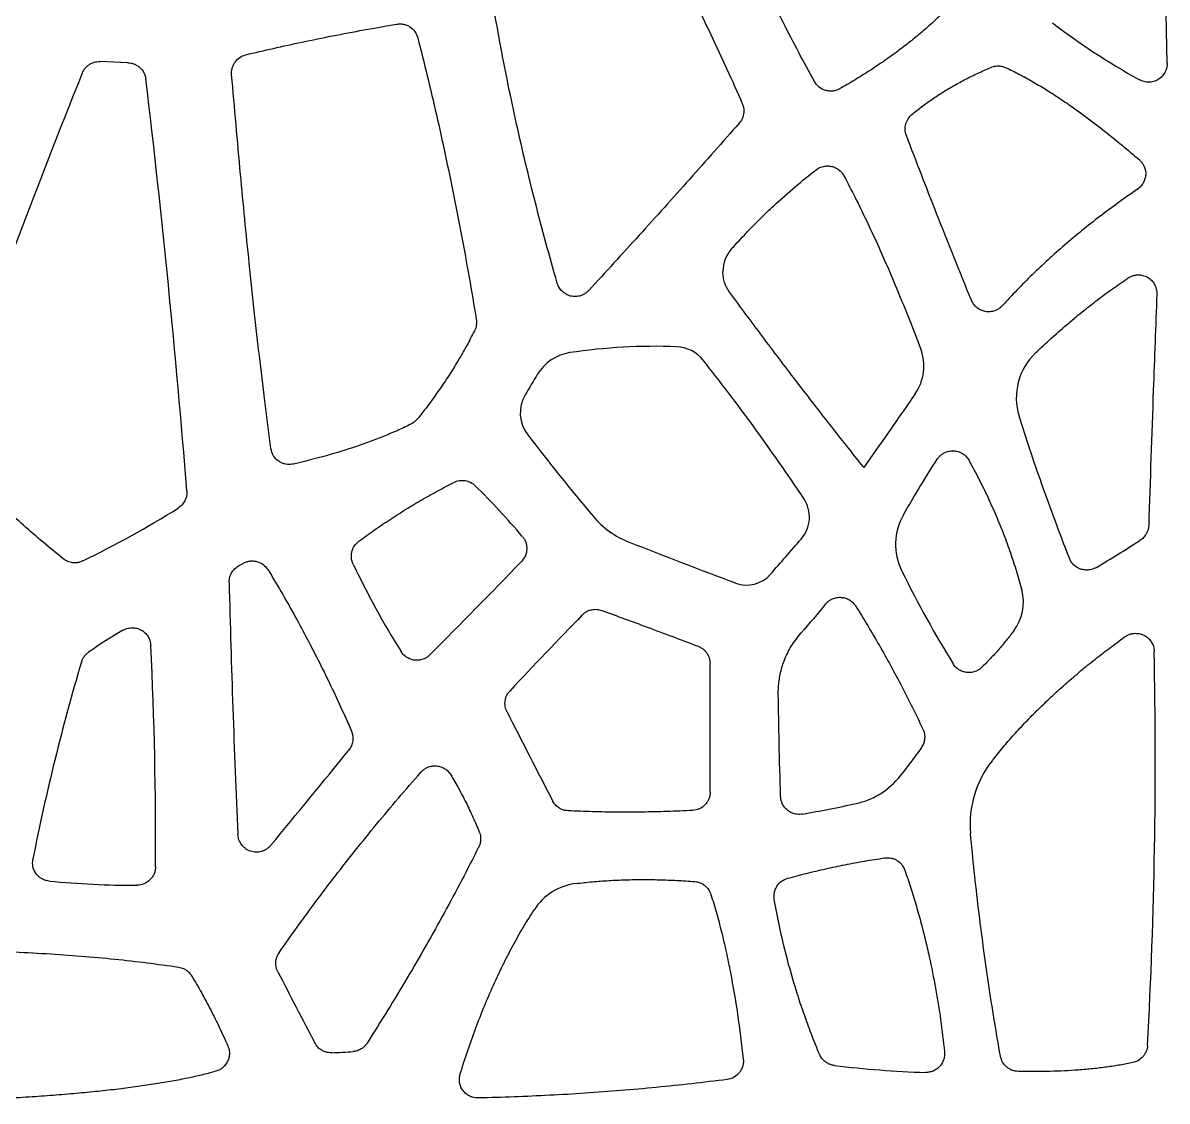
# Model space of a CAD drawing. Header units: millimetres. Extents: x -4 to 83, y 1 to 134.
# Drawn here: x 63.58 to 82, y 1.19 to 18.55 of the extents above; entities that cross this region are included whole.
import ezdxf

# ---------------------------------------------------------------- set-up
doc = ezdxf.new("R2010")
doc.units = ezdxf.units.MM

msp = doc.modelspace()

# ---------------------------------------------------------------- linework, layer by layer
at = {"color": 7, "linetype": 'Continuous', "lineweight": 25}
for p, q in [((81.997, 17.902), (81.879, 23.35)), ((65.275, 17.909), (64.823, 17.929)), ((67.054, 9.809), (67.127, 9.85)), ((74.644, 6.169), (74.642, 8.234))]:
    msp.add_line(p, q, dxfattribs=at)
for centre, radius, start, end in [((229.453, -48.024), 177.544, 158.25844, 160.26319), ((-107.142, -2.852), 173.919, 4.57385, 6.76805), ((75.408, 14.546), 0.559, 137.7631, 180), ((73.765, 3.946), 9.398, 87.9487, 98.4241), ((74.08, 12.76), 0.578, 38.4104, 87.9126), ((77.303, 13.023), 0.779, 325.3834, 20.6774), ((72.495, 12.513), 0.737, 98.397, 149.3538), ((80.566, 12.517), 0.996, 133.679, 197.2955), ((126.711, -19.943), 63.926, 149.09634, 149.43509), ((72.167, 12.27), 0.579, 149.435, 217.62), ((105.145, 37.713), 42.231, 217.6501, 219.9252), ((61.254, 1.42), 13.64, 40.5299, 45.2112), ((75.702, 10.594), 0.539, 319.0676, 33.7776), ((57.247, 24.867), 16.663, 295.9924, 302.0271), ((73.864, 11.533), 1.44, 219.895, 248.6948), ((78.584, 10.155), 0.957, 150.1607, 206.1986), ((136.724, 172.73), 174.46, 248.69606, 249.29842), ((-32.076, 104.067), 143.203, 318.765, 319.06575), ((43.994, 70.333), 70.888, 301.33517, 302.00113), ((81.58, 15.865), 14.04, 205.4182, 211.9692), ((-53.118, 130.716), 173.66, 315.2136, 315.90806), ((75.232, 10.01), 0.509, 249.2971, 318.7668), ((241.587, 13.618), 174.731, 181.33644, 182.66659), ((78.919, 9.225), 0.765, 322.9164, 14.8667), ((68.777, 2.551), 7.179, 119.9312, 125.175), ((1.932, 5.393), 63.788, 359.61469, 2.81774), ((-4.223, 6.699), 86.029, 356.92965, 1.15295), ((98.031, -1.676), 34.947, 163.4826, 168.8379), ((226.141, 85.88), 173.5, 206.87117, 207.40303), ((-66.355, 116.371), 173.986, 320.33307, 320.98532), ((80.471, 5.655), 1.644, 141.7056, 185.2968), ((76.733, 7.186), 1.23, 282.1868, 319.4432), ((71.854, 29.812), 24.376, 280.0976, 282.1687), ((65.454, 20.166), 15.499, 264.6587, 269.8713), ((72.602, 3.763), 0.941, 96.9076, 147.1104), ((221.81, 82.444), 173.267, 207.18812, 207.6144), ((68.246, 10.175), 8.209, 272.167, 274.55), ((78.65, 18.459), 16.813, 263.1441, 268.1504)]:
    msp.add_arc(centre, radius, start, end, dxfattribs=at)
for points, knots in [([(76.322, 17.606), (76.237, 17.763), (76.065, 18.079), (75.814, 18.564), (75.566, 19.064), (75.321, 19.578), (75.079, 20.107), (74.839, 20.65), (74.683, 21.018), (74.605, 21.204)], [0, 0, 0, 0, 0.133988, 0.270872, 0.41069, 0.553479, 0.699273, 0.848103, 1, 1, 1, 1]), ([(73.493, 20.586), (73.597, 20.401), (73.803, 20.033), (74.099, 19.477), (74.384, 18.921), (74.655, 18.365), (74.915, 17.81), (75.079, 17.437), (75.16, 17.251)], [0, 0, 0, 0, 0.17043, 0.339285, 0.506616, 0.672476, 0.836919, 1, 1, 1, 1]), ([(72.182, 14.363), (72.121, 14.579), (71.999, 15.009), (71.831, 15.651), (71.673, 16.288), (71.528, 16.918), (71.395, 17.543), (71.273, 18.161), (71.201, 18.572), (71.165, 18.777)], [0, 0, 0, 0, 0.148601, 0.295228, 0.439917, 0.582701, 0.723617, 0.862704, 1, 1, 1, 1]), ([(78.383, 18.707), (78.325, 18.652), (78.209, 18.54), (78.025, 18.38), (77.832, 18.223), (77.63, 18.069), (77.419, 17.919), (77.198, 17.772), (76.969, 17.628), (76.811, 17.537), (76.731, 17.491)], [0, 0, 0, 0, 0.116397, 0.234975, 0.355882, 0.47926, 0.605241, 0.733948, 0.865498, 1, 1, 1, 1]), ([(67.171, 18.037), (67.319, 18.072), (67.621, 18.144), (68.086, 18.245), (68.572, 18.344), (69.078, 18.44), (69.423, 18.5), (69.599, 18.531)], [0, 0, 0, 0, 0.184128, 0.376152, 0.576115, 0.784053, 1, 1, 1, 1]), ([(69.599, 18.531), (69.617, 18.533), (69.654, 18.538), (69.709, 18.531), (69.763, 18.515), (69.828, 18.48), (69.901, 18.416), (69.926, 18.346), (69.939, 18.311)], [0, 0, 0, 0, 0.126439, 0.249062, 0.372418, 0.500976, 0.750543, 1, 1, 1, 1]), ([(69.939, 18.311), (69.991, 18.106), (70.095, 17.694), (70.241, 17.068), (70.382, 16.431), (70.516, 15.784), (70.644, 15.125), (70.767, 14.456), (70.842, 14.005), (70.88, 13.778)], [0, 0, 0, 0, 0.136758, 0.275509, 0.416279, 0.55909, 0.703966, 0.850929, 1, 1, 1, 1]), ([(64.539, 17.742), (64.545, 17.755), (64.557, 17.782), (64.583, 17.819), (64.613, 17.851), (64.66, 17.888), (64.73, 17.924), (64.791, 17.927), (64.823, 17.929)], [0, 0, 0, 0, 0.123567, 0.244972, 0.367007, 0.492423, 0.743482, 1, 1, 1, 1]), ([(65.275, 17.909), (65.292, 17.908), (65.326, 17.906), (65.376, 17.891), (65.422, 17.867), (65.48, 17.824), (65.542, 17.753), (65.557, 17.681), (65.565, 17.645)], [0, 0, 0, 0, 0.120643, 0.239392, 0.360105, 0.486454, 0.743802, 1, 1, 1, 1]), ([(66.944, 17.721), (66.943, 17.739), (66.942, 17.774), (66.952, 17.826), (66.971, 17.875), (67.007, 17.936), (67.07, 18.002), (67.137, 18.025), (67.171, 18.037)], [0, 0, 0, 0, 0.126188, 0.249026, 0.372621, 0.501007, 0.750452, 1, 1, 1, 1]), ([(81.997, 17.902), (81.996, 17.885), (81.996, 17.849), (81.983, 17.798), (81.958, 17.742), (81.916, 17.685), (81.854, 17.635), (81.781, 17.603), (81.703, 17.593), (81.623, 17.601), (81.576, 17.623), (81.552, 17.635)], [0, 0, 0, 0, 0.084849, 0.167112, 0.249421, 0.37621, 0.503464, 0.624831, 0.752585, 0.874404, 1, 1, 1, 1]), ([(67.576, 11.7), (67.546, 11.926), (67.485, 12.393), (67.398, 13.116), (67.311, 13.884), (67.204, 14.887), (67.079, 16.17), (66.991, 17.184), (66.944, 17.721)], [0, 0, 0, 0, 0.113025, 0.233309, 0.360862, 0.495688, 0.733134, 1, 1, 1, 1]), ([(77.889, 17.075), (77.941, 17.117), (78.045, 17.202), (78.211, 17.32), (78.384, 17.434), (78.566, 17.543), (78.757, 17.646), (78.955, 17.744), (79.092, 17.804), (79.161, 17.834)], [0, 0, 0, 0, 0.134463, 0.271277, 0.410726, 0.553079, 0.698588, 0.847488, 1, 1, 1, 1]), ([(79.161, 17.834), (79.174, 17.839), (79.2, 17.849), (79.242, 17.856), (79.291, 17.859), (79.347, 17.853), (79.386, 17.837), (79.406, 17.829)], [0, 0, 0, 0, 0.16595, 0.331587, 0.500226, 0.750212, 1, 1, 1, 1]), ([(79.406, 17.829), (79.475, 17.796), (79.615, 17.727), (79.824, 17.613), (80.036, 17.486), (80.252, 17.348), (80.575, 17.127), (81.013, 16.799), (81.364, 16.504), (81.548, 16.349)], [0, 0, 0, 0, 0.087923, 0.179109, 0.273682, 0.371754, 0.473426, 0.723431, 1, 1, 1, 1]), ([(76.731, 17.491), (76.713, 17.482), (76.678, 17.464), (76.62, 17.451), (76.561, 17.451), (76.483, 17.465), (76.39, 17.508), (76.344, 17.574), (76.322, 17.606)], [0, 0, 0, 0, 0.126865, 0.249289, 0.372463, 0.501486, 0.750889, 1, 1, 1, 1]), ([(75.16, 17.251), (75.167, 17.233), (75.18, 17.199), (75.187, 17.142), (75.182, 17.077), (75.162, 17.003), (75.128, 16.958), (75.111, 16.935)], [0, 0, 0, 0, 0.166687, 0.3314, 0.500167, 0.750301, 1, 1, 1, 1]), ([(77.801, 16.74), (77.796, 16.755), (77.787, 16.784), (77.781, 16.83), (77.783, 16.876), (77.794, 16.937), (77.823, 17.01), (77.867, 17.053), (77.889, 17.075)], [0, 0, 0, 0, 0.126275, 0.250032, 0.374373, 0.502359, 0.751207, 1, 1, 1, 1]), ([(75.111, 16.935), (74.844, 16.633), (74.311, 16.029), (73.504, 15.132), (72.961, 14.539), (72.689, 14.243)], [0, 0, 0, 0, 0.333966, 0.667293, 1, 1, 1, 1]), ([(78.847, 14.086), (78.659, 14.551), (78.302, 15.432), (77.962, 16.32), (77.801, 16.74)], [0, 0, 0, 0, 0.52672, 1, 1, 1, 1]), ([(76.352, 16.187), (76.363, 16.195), (76.387, 16.212), (76.426, 16.229), (76.474, 16.244), (76.532, 16.25), (76.597, 16.243), (76.659, 16.223), (76.715, 16.189), (76.763, 16.144), (76.785, 16.107), (76.797, 16.089)], [0, 0, 0, 0, 0.083346, 0.165362, 0.24777, 0.373407, 0.500191, 0.623187, 0.751348, 0.874136, 1, 1, 1, 1]), ([(81.548, 16.349), (81.559, 16.338), (81.582, 16.317), (81.608, 16.28), (81.633, 16.233), (81.65, 16.174), (81.655, 16.105), (81.643, 16.037), (81.616, 15.975), (81.576, 15.918), (81.54, 15.89), (81.522, 15.876)], [0, 0, 0, 0, 0.084074, 0.166413, 0.248981, 0.374949, 0.502174, 0.624008, 0.751223, 0.874088, 1, 1, 1, 1]), ([(74.994, 14.922), (75.07, 15.004), (75.218, 15.164), (75.443, 15.393), (75.704, 15.644), (76.002, 15.913), (76.237, 16.097), (76.352, 16.187)], [0, 0, 0, 0, 0.180057, 0.352747, 0.518192, 0.764692, 1, 1, 1, 1]), ([(76.797, 16.089), (76.857, 15.972), (76.981, 15.734), (77.16, 15.367), (77.338, 14.984), (77.514, 14.585), (77.689, 14.171), (77.863, 13.741), (77.975, 13.447), (78.032, 13.299)], [0, 0, 0, 0, 0.129397, 0.263198, 0.401456, 0.544222, 0.691542, 0.843455, 1, 1, 1, 1]), ([(81.522, 15.876), (81.419, 15.803), (81.213, 15.66), (80.914, 15.437), (80.625, 15.209), (80.348, 14.977), (80.081, 14.74), (79.825, 14.498), (79.579, 14.252), (79.423, 14.083), (79.346, 13.999)], [0, 0, 0, 0, 0.131593, 0.261098, 0.388612, 0.514235, 0.638073, 0.760236, 0.880838, 1, 1, 1, 1]), ([(74.956, 14.216), (74.945, 14.232), (74.923, 14.265), (74.897, 14.317), (74.872, 14.381), (74.853, 14.458), (74.85, 14.517), (74.849, 14.546)], [0, 0, 0, 0, 0.166032, 0.332534, 0.501337, 0.750245, 1, 1, 1, 1]), ([(72.689, 14.243), (72.677, 14.231), (72.652, 14.206), (72.607, 14.178), (72.55, 14.154), (72.479, 14.142), (72.399, 14.15), (72.323, 14.179), (72.26, 14.227), (72.209, 14.289), (72.191, 14.338), (72.182, 14.363)], [0, 0, 0, 0, 0.084482, 0.166494, 0.248686, 0.375407, 0.502499, 0.624466, 0.752584, 0.874012, 1, 1, 1, 1]), ([(79.878, 13.237), (79.961, 13.315), (80.124, 13.468), (80.374, 13.687), (80.622, 13.894), (80.87, 14.089), (81.116, 14.272), (81.283, 14.386), (81.366, 14.443)], [0, 0, 0, 0, 0.177368, 0.350289, 0.518882, 0.683273, 0.843596, 1, 1, 1, 1]), ([(81.366, 14.443), (81.382, 14.452), (81.413, 14.471), (81.465, 14.488), (81.528, 14.497), (81.603, 14.49), (81.68, 14.46), (81.747, 14.41), (81.796, 14.344), (81.828, 14.266), (81.83, 14.211), (81.831, 14.183)], [0, 0, 0, 0, 0.084339, 0.166117, 0.248169, 0.374453, 0.500645, 0.622343, 0.750764, 0.873235, 1, 1, 1, 1]), ([(77.118, 11.393), (76.933, 11.625), (76.565, 12.089), (76.021, 12.792), (75.484, 13.501), (75.132, 13.978), (74.956, 14.216)], [0, 0, 0, 0, 0.250013, 0.5, 0.749987, 1, 1, 1, 1]), ([(81.831, 14.183), (81.812, 13.668), (81.765, 12.428), (81.724, 11.188), (81.7, 10.462)], [0, 0, 0, 0, 0.414815, 1, 1, 1, 1]), ([(79.346, 13.999), (79.334, 13.987), (79.31, 13.963), (79.268, 13.935), (79.215, 13.912), (79.148, 13.897), (79.072, 13.901), (78.998, 13.924), (78.935, 13.964), (78.88, 14.018), (78.859, 14.064), (78.847, 14.086)], [0, 0, 0, 0, 0.084124, 0.166092, 0.248298, 0.375002, 0.502266, 0.62425, 0.75235, 0.874345, 1, 1, 1, 1]), ([(70.88, 13.778), (70.882, 13.762), (70.886, 13.731), (70.882, 13.684), (70.872, 13.638), (70.859, 13.609), (70.852, 13.595)], [0, 0, 0, 0, 0.248818, 0.500264, 0.749602, 1, 1, 1, 1]), ([(70.852, 13.595), (70.811, 13.515), (70.727, 13.353), (70.59, 13.115), (70.442, 12.877), (70.284, 12.642), (70.116, 12.407), (69.997, 12.254), (69.937, 12.177)], [0, 0, 0, 0, 0.160468, 0.323145, 0.488241, 0.655956, 0.826482, 1, 1, 1, 1]), ([(77.944, 12.581), (77.798, 12.37), (77.524, 11.973), (77.247, 11.578), (77.118, 11.393)], [0, 0, 0, 0, 0.530969, 1, 1, 1, 1]), ([(69.937, 12.177), (69.922, 12.161), (69.893, 12.129), (69.856, 12.107), (69.837, 12.096)], [0, 0, 0, 0, 0.499929, 1, 1, 1, 1]), ([(80.425, 9.932), (80.347, 10.134), (80.195, 10.529), (79.983, 11.113), (79.79, 11.674), (79.672, 12.042), (79.615, 12.221)], [0, 0, 0, 0, 0.267175, 0.522851, 0.7671, 1, 1, 1, 1]), ([(69.837, 12.096), (69.769, 12.063), (69.63, 11.995), (69.413, 11.902), (69.186, 11.813), (68.872, 11.702), (68.457, 11.575), (68.117, 11.492), (67.94, 11.449)], [0, 0, 0, 0, 0.113514, 0.230839, 0.352131, 0.477534, 0.727929, 1, 1, 1, 1]), ([(64.231, 9.925), (64.124, 10.013), (63.908, 10.189), (63.594, 10.462), (63.285, 10.742), (62.983, 11.03), (62.688, 11.325), (62.497, 11.527), (62.402, 11.628)], [0, 0, 0, 0, 0.166825, 0.33346, 0.5, 0.66654, 0.833175, 1, 1, 1, 1]), ([(67.94, 11.449), (67.923, 11.446), (67.891, 11.44), (67.841, 11.441), (67.793, 11.45), (67.746, 11.468), (67.682, 11.506), (67.606, 11.578), (67.586, 11.66), (67.576, 11.7)], [0, 0, 0, 0, 0.102364, 0.200829, 0.298298, 0.397765, 0.502049, 0.751264, 1, 1, 1, 1]), ([(78.297, 11.525), (78.307, 11.539), (78.327, 11.567), (78.365, 11.602), (78.416, 11.634), (78.481, 11.658), (78.559, 11.665), (78.636, 11.653), (78.706, 11.62), (78.768, 11.572), (78.795, 11.528), (78.809, 11.507)], [0, 0, 0, 0, 0.084491, 0.166657, 0.24903, 0.375698, 0.502992, 0.624175, 0.751562, 0.874002, 1, 1, 1, 1]), ([(77.754, 10.631), (77.843, 10.786), (78.018, 11.088), (78.205, 11.382), (78.297, 11.525)], [0, 0, 0, 0, 0.511686, 1, 1, 1, 1]), ([(78.809, 11.507), (78.862, 11.408), (78.967, 11.213), (79.112, 10.916), (79.245, 10.619), (79.367, 10.321), (79.476, 10.022), (79.575, 9.723), (79.631, 9.521), (79.659, 9.421)], [0, 0, 0, 0, 0.148306, 0.294519, 0.438798, 0.58131, 0.722228, 0.86173, 1, 1, 1, 1]), ([(68.992, 10.207), (69.075, 10.268), (69.241, 10.388), (69.493, 10.558), (69.747, 10.721), (70.002, 10.874), (70.258, 11.019), (70.432, 11.109), (70.518, 11.154)], [0, 0, 0, 0, 0.171619, 0.341095, 0.508547, 0.674097, 0.837871, 1, 1, 1, 1]), ([(70.518, 11.154), (70.532, 11.161), (70.56, 11.173), (70.606, 11.184), (70.653, 11.188), (70.715, 11.183), (70.792, 11.16), (70.84, 11.12), (70.864, 11.1)], [0, 0, 0, 0, 0.125986, 0.249342, 0.373227, 0.500761, 0.750111, 1, 1, 1, 1]), ([(66.223, 11.017), (66.224, 10.999), (66.225, 10.963), (66.214, 10.909), (66.19, 10.85), (66.15, 10.788), (66.106, 10.756), (66.084, 10.74)], [0, 0, 0, 0, 0.166614, 0.331593, 0.500585, 0.750052, 1, 1, 1, 1]), ([(81.7, 10.462), (81.699, 10.446), (81.697, 10.414), (81.683, 10.366), (81.658, 10.315), (81.62, 10.261), (81.58, 10.232), (81.56, 10.218)], [0, 0, 0, 0, 0.166799, 0.33229, 0.500971, 0.750419, 1, 1, 1, 1]), ([(68.899, 9.839), (68.892, 9.854), (68.879, 9.886), (68.87, 9.937), (68.87, 9.988), (68.881, 10.056), (68.914, 10.138), (68.966, 10.184), (68.992, 10.207)], [0, 0, 0, 0, 0.126187, 0.249141, 0.37273, 0.500765, 0.750222, 1, 1, 1, 1]), ([(71.622, 10.283), (71.633, 10.269), (71.656, 10.24), (71.678, 10.19), (71.691, 10.136), (71.695, 10.062), (71.679, 9.968), (71.632, 9.91), (71.609, 9.881)], [0, 0, 0, 0, 0.126447, 0.249073, 0.372342, 0.500651, 0.750492, 1, 1, 1, 1]), ([(64.55, 9.889), (64.532, 9.882), (64.498, 9.867), (64.442, 9.858), (64.376, 9.86), (64.301, 9.877), (64.255, 9.909), (64.231, 9.925)], [0, 0, 0, 0, 0.166832, 0.331602, 0.500376, 0.74991, 1, 1, 1, 1]), ([(66.903, 9.542), (66.904, 9.56), (66.905, 9.596), (66.918, 9.648), (66.944, 9.705), (66.987, 9.764), (67.032, 9.794), (67.054, 9.809)], [0, 0, 0, 0, 0.166611, 0.331607, 0.500447, 0.750001, 1, 1, 1, 1]), ([(67.127, 9.85), (67.144, 9.859), (67.178, 9.877), (67.234, 9.889), (67.292, 9.891), (67.368, 9.878), (67.46, 9.839), (67.507, 9.777), (67.53, 9.746)], [0, 0, 0, 0, 0.126642, 0.249105, 0.372297, 0.50104, 0.750518, 1, 1, 1, 1]), ([(80.859, 9.785), (80.846, 9.778), (80.82, 9.764), (80.778, 9.75), (80.728, 9.741), (80.67, 9.741), (80.607, 9.755), (80.548, 9.782), (80.496, 9.822), (80.452, 9.872), (80.434, 9.912), (80.425, 9.932)], [0, 0, 0, 0, 0.084626, 0.168229, 0.252659, 0.375573, 0.500052, 0.621589, 0.747445, 0.872208, 1, 1, 1, 1]), ([(67.53, 9.746), (67.6, 9.629), (67.741, 9.394), (67.944, 9.035), (68.142, 8.671), (68.333, 8.3), (68.519, 7.923), (68.699, 7.54), (68.814, 7.281), (68.871, 7.151)], [0, 0, 0, 0, 0.140157, 0.281124, 0.422956, 0.565707, 0.709431, 0.854178, 1, 1, 1, 1]), ([(76.502, 9.196), (76.512, 9.207), (76.533, 9.231), (76.571, 9.259), (76.62, 9.284), (76.681, 9.302), (76.752, 9.306), (76.822, 9.293), (76.886, 9.264), (76.943, 9.221), (76.971, 9.183), (76.985, 9.164)], [0, 0, 0, 0, 0.084092, 0.166301, 0.248715, 0.374902, 0.502212, 0.623956, 0.75128, 0.874061, 1, 1, 1, 1]), ([(72.585, 9.019), (72.599, 9.032), (72.627, 9.058), (72.677, 9.086), (72.741, 9.107), (72.819, 9.115), (72.874, 9.1), (72.902, 9.092)], [0, 0, 0, 0, 0.166694, 0.331394, 0.500399, 0.750151, 1, 1, 1, 1]), ([(72.902, 9.092), (73.145, 9.003), (73.662, 8.814), (74.177, 8.619), (74.449, 8.516)], [0, 0, 0, 0, 0.470794, 1, 1, 1, 1]), ([(76.985, 9.164), (77.05, 9.059), (77.18, 8.848), (77.368, 8.527), (77.551, 8.2), (77.729, 7.866), (77.902, 7.527), (78.012, 7.298), (78.067, 7.183)], [0, 0, 0, 0, 0.16388, 0.328785, 0.494783, 0.661941, 0.830326, 1, 1, 1, 1]), ([(65.194, 8.773), (65.21, 8.781), (65.24, 8.796), (65.289, 8.81), (65.348, 8.815), (65.417, 8.808), (65.489, 8.78), (65.552, 8.734), (65.6, 8.675), (65.634, 8.605), (65.639, 8.554), (65.642, 8.528)], [0, 0, 0, 0, 0.084418, 0.166656, 0.249182, 0.37534, 0.502042, 0.623791, 0.751622, 0.873979, 1, 1, 1, 1]), ([(75.739, 7.746), (75.74, 7.782), (75.741, 7.854), (75.752, 7.962), (75.771, 8.068), (75.798, 8.174), (75.849, 8.327), (75.941, 8.522), (76.052, 8.661), (76.107, 8.73)], [0, 0, 0, 0, 0.100994, 0.201452, 0.301944, 0.403041, 0.505303, 0.752059, 1, 1, 1, 1]), ([(79.529, 8.764), (79.489, 8.712), (79.41, 8.608), (79.283, 8.459), (79.152, 8.314), (79.061, 8.223), (79.015, 8.177)], [0, 0, 0, 0, 0.252121, 0.50259, 0.751763, 1, 1, 1, 1]), ([(79.18, 6.674), (79.237, 6.744), (79.351, 6.886), (79.533, 7.093), (79.723, 7.299), (79.923, 7.501), (80.132, 7.702), (80.35, 7.9), (80.577, 8.095), (80.813, 8.288), (81.059, 8.479), (81.228, 8.603), (81.313, 8.665)], [0, 0, 0, 0, 0.0927, 0.186801, 0.282393, 0.379562, 0.47839, 0.578955, 0.68133, 0.785585, 0.891788, 1, 1, 1, 1]), ([(81.313, 8.665), (81.328, 8.675), (81.358, 8.696), (81.41, 8.715), (81.473, 8.726), (81.547, 8.722), (81.625, 8.696), (81.693, 8.65), (81.745, 8.587), (81.781, 8.512), (81.786, 8.458), (81.788, 8.43)], [0, 0, 0, 0, 0.083594, 0.16628, 0.25113, 0.377201, 0.502857, 0.624209, 0.751966, 0.873832, 1, 1, 1, 1]), ([(74.449, 8.516), (74.463, 8.51), (74.491, 8.498), (74.529, 8.473), (74.562, 8.441), (74.6, 8.394), (74.635, 8.325), (74.64, 8.264), (74.642, 8.234)], [0, 0, 0, 0, 0.125832, 0.249531, 0.374154, 0.502693, 0.752077, 1, 1, 1, 1]), ([(64.527, 8.26), (64.532, 8.275), (64.543, 8.307), (64.569, 8.35), (64.601, 8.388), (64.628, 8.409), (64.641, 8.419)], [0, 0, 0, 0, 0.248783, 0.500342, 0.749653, 1, 1, 1, 1]), ([(70.135, 8.379), (70.124, 8.368), (70.102, 8.348), (70.064, 8.324), (70.016, 8.303), (69.957, 8.289), (69.889, 8.289), (69.823, 8.304), (69.763, 8.334), (69.709, 8.376), (69.683, 8.413), (69.67, 8.431)], [0, 0, 0, 0, 0.084037, 0.166381, 0.24894, 0.374867, 0.502187, 0.623802, 0.750737, 0.873947, 1, 1, 1, 1]), ([(79.015, 8.177), (79.004, 8.167), (78.982, 8.147), (78.944, 8.124), (78.897, 8.104), (78.839, 8.091), (78.772, 8.091), (78.706, 8.106), (78.646, 8.135), (78.591, 8.177), (78.565, 8.215), (78.552, 8.234)], [0, 0, 0, 0, 0.083118, 0.164899, 0.247173, 0.37089, 0.496016, 0.618745, 0.746126, 0.871312, 1, 1, 1, 1]), ([(71.374, 7.46), (71.368, 7.474), (71.355, 7.502), (71.345, 7.546), (71.341, 7.592), (71.345, 7.653), (71.366, 7.729), (71.404, 7.776), (71.423, 7.8)], [0, 0, 0, 0, 0.125644, 0.248952, 0.372951, 0.500619, 0.750309, 1, 1, 1, 1]), ([(75.777, 6.099), (75.769, 6.387), (75.753, 6.936), (75.744, 7.485), (75.739, 7.746)], [0, 0, 0, 0, 0.52494, 1, 1, 1, 1]), ([(78.067, 7.183), (78.074, 7.167), (78.087, 7.134), (78.096, 7.083), (78.096, 7.022), (78.083, 6.952), (78.056, 6.907), (78.042, 6.884)], [0, 0, 0, 0, 0.166716, 0.331777, 0.500372, 0.749645, 1, 1, 1, 1]), ([(68.871, 7.151), (68.877, 7.134), (68.89, 7.1), (68.897, 7.046), (68.894, 6.983), (68.876, 6.911), (68.845, 6.866), (68.829, 6.843)], [0, 0, 0, 0, 0.166752, 0.331622, 0.500241, 0.750008, 1, 1, 1, 1]), ([(78.042, 6.884), (77.985, 6.803), (77.864, 6.634), (77.735, 6.471), (77.668, 6.386)], [0, 0, 0, 0, 0.477889, 1, 1, 1, 1]), ([(67.707, 3.582), (67.803, 3.719), (67.996, 3.996), (68.299, 4.408), (68.613, 4.822), (68.939, 5.237), (69.277, 5.654), (69.627, 6.072), (69.868, 6.349), (69.989, 6.488)], [0, 0, 0, 0, 0.135978, 0.274181, 0.414653, 0.557433, 0.70256, 0.85007, 1, 1, 1, 1]), ([(69.989, 6.488), (70, 6.5), (70.022, 6.522), (70.06, 6.549), (70.109, 6.573), (70.17, 6.59), (70.241, 6.592), (70.311, 6.578), (70.374, 6.547), (70.43, 6.503), (70.457, 6.464), (70.47, 6.445)], [0, 0, 0, 0, 0.084002, 0.166069, 0.24828, 0.374527, 0.502038, 0.623345, 0.750274, 0.873704, 1, 1, 1, 1]), ([(70.47, 6.444), (70.514, 6.371), (70.6, 6.223), (70.718, 5.995), (70.829, 5.763), (70.895, 5.605), (70.928, 5.526)], [0, 0, 0, 0, 0.250187, 0.5, 0.749813, 1, 1, 1, 1]), ([(74.644, 6.169), (74.643, 6.15), (74.641, 6.112), (74.624, 6.058), (74.598, 6.008), (74.55, 5.949), (74.473, 5.89), (74.398, 5.878), (74.361, 5.873)], [0, 0, 0, 0, 0.126686, 0.24942, 0.372995, 0.502109, 0.751399, 1, 1, 1, 1]), ([(76.128, 5.813), (76.114, 5.811), (76.085, 5.807), (76.042, 5.809), (75.993, 5.819), (75.939, 5.839), (75.886, 5.873), (75.841, 5.919), (75.807, 5.973), (75.783, 6.034), (75.779, 6.077), (75.777, 6.099)], [0, 0, 0, 0, 0.084454, 0.168, 0.252424, 0.375351, 0.499893, 0.621475, 0.747363, 0.87234, 1, 1, 1, 1]), ([(72.36, 5.866), (72.343, 5.868), (72.308, 5.871), (72.259, 5.887), (72.205, 5.916), (72.15, 5.96), (72.123, 6.005), (72.109, 6.027)], [0, 0, 0, 0, 0.166624, 0.331649, 0.500216, 0.74998, 1, 1, 1, 1]), ([(74.361, 5.873), (74.224, 5.866), (73.953, 5.854), (73.548, 5.845), (73.148, 5.844), (72.752, 5.85), (72.49, 5.861), (72.36, 5.866)], [0, 0, 0, 0, 0.20469, 0.406959, 0.606881, 0.804535, 1, 1, 1, 1]), ([(70.928, 5.526), (70.933, 5.513), (70.943, 5.486), (70.949, 5.444), (70.951, 5.394), (70.943, 5.338), (70.927, 5.3), (70.918, 5.28)], [0, 0, 0, 0, 0.168068, 0.3354, 0.505445, 0.751735, 1, 1, 1, 1]), ([(67.574, 5.312), (67.563, 5.3), (67.543, 5.278), (67.507, 5.25), (67.467, 5.228), (67.41, 5.206), (67.334, 5.196), (67.245, 5.212), (67.163, 5.254), (67.101, 5.319), (67.056, 5.399), (67.049, 5.459), (67.045, 5.488)], [0, 0, 0, 0, 0.063837, 0.126377, 0.189047, 0.253262, 0.377813, 0.504311, 0.626799, 0.75273, 0.875267, 1, 1, 1, 1]), ([(79.315, 1.917), (79.281, 2.112), (79.213, 2.502), (79.122, 3.092), (79.037, 3.687), (78.961, 4.287), (78.892, 4.893), (78.853, 5.299), (78.833, 5.503)], [0, 0, 0, 0, 0.163715, 0.328566, 0.494587, 0.661812, 0.830272, 1, 1, 1, 1]), ([(70.918, 5.28), (70.829, 5.105), (70.65, 4.752), (70.368, 4.227), (70.075, 3.701), (69.77, 3.176), (69.454, 2.651), (69.235, 2.303), (69.125, 2.128)], [0, 0, 0, 0, 0.162879, 0.327208, 0.493038, 0.660415, 0.829388, 1, 1, 1, 1]), ([(64.011, 4.734), (63.994, 4.736), (63.961, 4.741), (63.914, 4.758), (63.871, 4.782), (63.832, 4.814), (63.783, 4.87), (63.734, 4.963), (63.742, 5.047), (63.745, 5.089)], [0, 0, 0, 0, 0.102382, 0.200759, 0.29805, 0.39727, 0.501267, 0.750688, 1, 1, 1, 1]), ([(75.89, 4.78), (75.992, 4.807), (76.195, 4.862), (76.503, 4.934), (76.815, 5), (77.131, 5.059), (77.343, 5.092), (77.45, 5.108)], [0, 0, 0, 0, 0.19736, 0.395919, 0.595798, 0.797119, 1, 1, 1, 1]), ([(77.45, 5.108), (77.467, 5.11), (77.501, 5.114), (77.553, 5.108), (77.602, 5.093), (77.664, 5.062), (77.733, 5.006), (77.762, 4.943), (77.776, 4.911)], [0, 0, 0, 0, 0.126178, 0.249096, 0.372648, 0.500671, 0.75017, 1, 1, 1, 1]), ([(65.718, 4.964), (65.717, 4.944), (65.715, 4.905), (65.697, 4.85), (65.669, 4.798), (65.619, 4.739), (65.536, 4.679), (65.458, 4.671), (65.419, 4.667)], [0, 0, 0, 0, 0.126743, 0.249169, 0.372334, 0.501206, 0.750557, 1, 1, 1, 1]), ([(77.776, 4.911), (77.807, 4.821), (77.868, 4.64), (77.953, 4.364), (78.031, 4.085), (78.104, 3.802), (78.187, 3.445), (78.273, 3.012), (78.356, 2.501), (78.395, 2.157), (78.414, 1.984)], [0, 0, 0, 0, 0.095203, 0.191051, 0.287598, 0.384899, 0.483005, 0.653944, 0.82619, 1, 1, 1, 1]), ([(72.489, 4.697), (72.575, 4.707), (72.749, 4.726), (73.013, 4.745), (73.281, 4.757), (73.553, 4.762), (73.829, 4.758), (74.11, 4.748), (74.299, 4.735), (74.394, 4.728)], [0, 0, 0, 0, 0.136434, 0.274811, 0.415256, 0.557888, 0.702817, 0.850154, 1, 1, 1, 1]), ([(74.394, 4.728), (74.409, 4.726), (74.438, 4.723), (74.48, 4.71), (74.52, 4.69), (74.569, 4.657), (74.623, 4.603), (74.645, 4.548), (74.656, 4.52)], [0, 0, 0, 0, 0.125661, 0.2491, 0.373155, 0.500623, 0.750132, 1, 1, 1, 1]), ([(75.676, 4.441), (75.673, 4.459), (75.669, 4.495), (75.675, 4.55), (75.691, 4.603), (75.725, 4.668), (75.787, 4.74), (75.856, 4.767), (75.89, 4.78)], [0, 0, 0, 0, 0.126372, 0.24902, 0.372382, 0.500818, 0.75044, 1, 1, 1, 1]), ([(74.656, 4.52), (74.686, 4.422), (74.747, 4.223), (74.828, 3.915), (74.903, 3.594), (74.993, 3.153), (75.091, 2.579), (75.148, 2.113), (75.177, 1.871)], [0, 0, 0, 0, 0.113704, 0.231389, 0.353161, 0.479115, 0.730444, 1, 1, 1, 1]), ([(76.403, 1.947), (76.363, 2.045), (76.282, 2.242), (76.171, 2.543), (76.068, 2.847), (75.94, 3.263), (75.799, 3.792), (75.717, 4.224), (75.676, 4.441)], [0, 0, 0, 0, 0.122411, 0.245355, 0.368931, 0.493239, 0.746238, 1, 1, 1, 1]), ([(70.621, 1.631), (70.661, 1.757), (70.74, 2.005), (70.87, 2.369), (71.008, 2.719), (71.153, 3.056), (71.305, 3.38), (71.466, 3.691), (71.633, 3.989), (71.753, 4.18), (71.813, 4.274)], [0, 0, 0, 0, 0.136131, 0.268814, 0.398171, 0.524333, 0.647439, 0.767642, 0.885104, 1, 1, 1, 1]), ([(63.382, 3.598), (63.575, 3.588), (63.956, 3.57), (64.517, 3.53), (65.058, 3.481), (65.58, 3.423), (65.921, 3.374), (66.088, 3.351)], [0, 0, 0, 0, 0.213763, 0.420563, 0.620476, 0.813589, 1, 1, 1, 1]), ([(67.687, 3.275), (67.679, 3.292), (67.665, 3.324), (67.654, 3.378), (67.653, 3.44), (67.666, 3.512), (67.693, 3.559), (67.707, 3.582)], [0, 0, 0, 0, 0.166635, 0.331621, 0.500468, 0.749915, 1, 1, 1, 1]), ([(66.088, 3.351), (66.102, 3.348), (66.131, 3.343), (66.172, 3.326), (66.216, 3.301), (66.262, 3.264), (66.287, 3.228), (66.3, 3.21)], [0, 0, 0, 0, 0.166188, 0.331737, 0.500254, 0.749965, 1, 1, 1, 1]), ([(66.3, 3.21), (66.353, 3.12), (66.46, 2.94), (66.609, 2.661), (66.751, 2.375), (66.838, 2.18), (66.882, 2.082)], [0, 0, 0, 0, 0.246304, 0.494888, 0.74603, 1, 1, 1, 1]), ([(66.882, 2.082), (66.888, 2.069), (66.898, 2.043), (66.906, 2.002), (66.909, 1.953), (66.902, 1.896), (66.875, 1.815), (66.822, 1.746), (66.752, 1.696), (66.712, 1.682), (66.692, 1.675)], [0, 0, 0, 0, 0.082977, 0.164439, 0.24603, 0.372496, 0.500564, 0.748599, 0.873111, 1, 1, 1, 1]), ([(68.556, 1.971), (68.537, 1.971), (68.5, 1.972), (68.445, 1.986), (68.386, 2.013), (68.325, 2.059), (68.295, 2.107), (68.28, 2.131)], [0, 0, 0, 0, 0.167026, 0.331712, 0.500067, 0.749863, 1, 1, 1, 1]), ([(69.125, 2.128), (69.117, 2.116), (69.099, 2.091), (69.066, 2.059), (69.022, 2.028), (68.965, 2.001), (68.92, 1.994), (68.897, 1.991)], [0, 0, 0, 0, 0.166374, 0.331825, 0.500363, 0.749729, 1, 1, 1, 1]), ([(81.682, 2.091), (81.681, 2.075), (81.678, 2.042), (81.663, 1.996), (81.641, 1.952), (81.602, 1.899), (81.54, 1.843), (81.478, 1.824), (81.447, 1.815)], [0, 0, 0, 0, 0.126324, 0.249875, 0.374134, 0.502527, 0.751165, 1, 1, 1, 1]), ([(75.177, 1.871), (75.178, 1.852), (75.181, 1.813), (75.17, 1.756), (75.148, 1.702), (75.106, 1.637), (75.032, 1.568), (74.956, 1.55), (74.918, 1.541)], [0, 0, 0, 0, 0.126791, 0.249243, 0.372353, 0.50104, 0.750575, 1, 1, 1, 1]), ([(76.643, 1.766), (76.626, 1.769), (76.591, 1.775), (76.543, 1.795), (76.491, 1.828), (76.439, 1.877), (76.415, 1.924), (76.403, 1.947)], [0, 0, 0, 0, 0.166663, 0.331732, 0.500427, 0.749801, 1, 1, 1, 1]), ([(78.414, 1.984), (78.415, 1.97), (78.417, 1.942), (78.412, 1.9), (78.4, 1.852), (78.376, 1.8), (78.338, 1.748), (78.289, 1.706), (78.233, 1.676), (78.171, 1.656), (78.129, 1.655), (78.107, 1.655)], [0, 0, 0, 0, 0.083244, 0.165181, 0.247474, 0.373101, 0.499998, 0.622849, 0.750828, 0.87395, 1, 1, 1, 1]), ([(79.605, 1.671), (79.588, 1.672), (79.554, 1.674), (79.504, 1.688), (79.458, 1.71), (79.402, 1.751), (79.343, 1.817), (79.324, 1.884), (79.315, 1.917)], [0, 0, 0, 0, 0.126266, 0.249256, 0.372847, 0.500861, 0.750361, 1, 1, 1, 1]), ([(66.692, 1.675), (66.624, 1.656), (66.483, 1.617), (66.259, 1.567), (66.014, 1.518), (65.749, 1.473), (65.464, 1.43), (65.157, 1.39), (64.83, 1.353), (64.483, 1.319), (64.115, 1.288), (63.726, 1.26), (63.317, 1.234), (62.887, 1.212), (62.593, 1.199), (62.443, 1.193)], [0, 0, 0, 0, 0.049079, 0.102666, 0.160818, 0.22358, 0.290985, 0.363064, 0.439839, 0.521329, 0.607551, 0.698519, 0.794243, 0.894734, 1, 1, 1, 1]), ([(81.447, 1.815), (81.378, 1.801), (81.239, 1.772), (81.024, 1.74), (80.8, 1.713), (80.497, 1.686), (80.098, 1.668), (79.776, 1.67), (79.605, 1.671)], [0, 0, 0, 0, 0.113283, 0.230726, 0.35248, 0.478684, 0.723425, 1, 1, 1, 1]), ([(70.914, 1.244), (70.898, 1.244), (70.866, 1.245), (70.82, 1.255), (70.769, 1.275), (70.715, 1.309), (70.666, 1.361), (70.629, 1.422), (70.61, 1.49), (70.605, 1.562), (70.616, 1.608), (70.621, 1.631)], [0, 0, 0, 0, 0.084067, 0.166223, 0.248574, 0.374869, 0.502239, 0.623719, 0.75085, 0.873911, 1, 1, 1, 1]), ([(74.918, 1.541), (74.728, 1.518), (74.348, 1.472), (73.777, 1.412), (73.206, 1.361), (72.633, 1.319), (72.061, 1.285), (71.488, 1.259), (71.105, 1.249), (70.914, 1.244)], [0, 0, 0, 0, 0.142937, 0.285794, 0.428603, 0.571397, 0.714206, 0.857063, 1, 1, 1, 1])]:
    msp.add_open_spline(points, degree=3, knots=knots, dxfattribs=at)
for points in [[(80.15, 18.551), (80.568, 18.231), (81.036, 17.923), (81.552, 17.635)], [(76.15, 10.894), (75.618, 11.689), (75.078, 12.432), (74.533, 13.119)], [(77.725, 9.733), (77.988, 9.198), (78.265, 8.698), (78.552, 8.234)], [(76.502, 9.196), (76.37, 9.037), (76.24, 8.88), (76.107, 8.73)], [(72.585, 9.019), (72.195, 8.615), (71.808, 8.209), (71.423, 7.8)]]:
    msp.add_open_spline(points, degree=3, dxfattribs=at)

doc.saveas('drawing.dxf')
